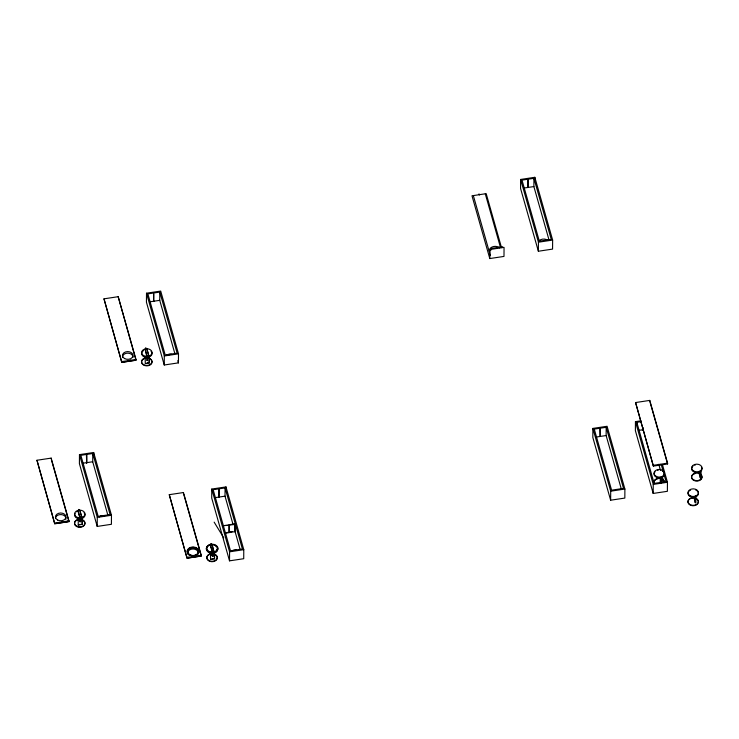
<?xml version="1.0" encoding="UTF-8"?>
<svg xmlns="http://www.w3.org/2000/svg" width="739" height="739" viewBox="0 0 739 739"><rect width="100%" height="100%" fill="white"/><g stroke="black" fill="none" stroke-linecap="round" stroke-linejoin="round"><path stroke-width="1.11" d="M36.959 460.258L54.751 523.803L68.949 521.669L68.958 520.875L51.157 458.115L36.959 460.258L54.751 523.803M51.148 458.901L51.157 458.115M67.582 520.995L67.572 521.78L55.647 523.581M80.006 517.845L78.168 511.36L78.75 509.457L79.877 510.326L81.918 517.531A5.219 3.843 0.4 0 0 83.452 511.268A5.219 3.843 0.4 0 0 74.972 512.543A5.219 3.843 0.4 0 0 79.794 517.854L78.177 510.575M82.26 517.512L82.205 524.413L78.232 525.013L78.279 518.113M78.75 509.457L78.168 511.36M79.47 454.633L79.406 463.667L97.215 526.427L111.413 524.293L111.469 515.259L93.668 452.499L79.47 454.633L97.28 517.402L97.215 526.427M79.636 521.328C81.853 522.639 78.731 521.254 79.72 519.184M79.757 521.743C78.168 519.397 81.013 519.665 80.606 519.129M79.877 510.326L81.41 516.506M80.727 521.595L80.625 519.212M82.14 517.097L82.205 524.413M86.657 455.206L86.629 462.947L86.426 454.374M86.629 462.947L86.703 454.328M107.839 515.065L92.717 461.755L92.772 453.506L80.847 455.298L98.176 516.385L110.102 514.593L92.772 453.506M93.65 454.753L93.668 452.499M103.987 298.833L121.787 362.378L135.985 360.244L135.994 359.459L118.185 296.69L103.987 298.833L121.787 362.378M118.185 296.69L135.985 360.244M122.683 361.371L122.683 362.156L134.609 360.364M145.213 349.159L146.821 356.429A5.219 3.843 0.4 0 1 142.008 351.117A5.219 3.843 0.4 0 1 150.479 349.843A5.219 3.843 0.4 0 1 148.955 356.106L146.913 348.9L145.777 348.032L145.213 349.159L147.043 356.42M149.287 356.087L149.241 362.988L145.269 363.588L145.195 356.272M145.777 348.817L145.777 348.032M146.507 293.207L146.442 302.242L164.243 365.001L178.441 362.867L178.505 353.833L160.705 291.074L146.507 293.207L164.307 355.976L164.243 365.001M147.652 357.796C146.525 365.814 148.049 353.935 146.802 358.36M148.742 356.161L146.913 348.9M149.241 362.988L149.167 356.826M174.875 353.639L159.744 300.33L159.8 292.081L147.874 293.873L165.203 354.969L177.138 353.168L159.8 292.081M169.268 494.677L187.059 558.222L201.257 556.079L201.267 555.294L183.457 492.534L169.268 494.677L187.059 558.222M183.457 493.319L183.457 492.534M187.965 557.215L187.955 558L199.881 556.199M212.315 552.264L210.476 545.779L211.058 543.876L212.185 544.745L214.014 552.403M214.569 551.931L214.513 558.832L210.541 559.432L210.467 552.116M210.929 544.246L210.929 544.634A5.801 4.268 0.4 0 0 209.229 545.105M210.476 545.779L211.058 543.876M211.779 489.052L211.714 498.086L229.524 560.846L243.722 558.712L243.778 549.677L225.977 486.918L211.779 489.052L229.58 551.811L229.524 560.846M213.035 556.014C211.65 557.086 211.622 551.71 213.044 554.056C209.664 553.151 214.365 560.227 212.934 553.631M212.185 544.745L212.185 545.53L211.049 544.661M210.486 544.994L212.324 551.479L212.093 553.086A5.801 4.268 0.4 0 1 206.606 547.47M214.513 558.832L214.439 552.661M215.04 497.67L218.92 497.088L218.726 489.855M218.92 497.088L219.252 489.587L219.197 497.042L225.016 496.165L225.081 487.925L213.155 489.717L230.485 550.804L242.41 549.012L225.081 487.925M225.958 489.172L225.977 486.918M225.127 533.235L229.007 532.653L229.053 525.189L223.113 525.651L229.053 525.189M229.293 532.607L229.219 524.727L235.039 523.859L235.113 531.738L229.173 532.191M235.039 523.859L234.993 531.313L240.147 549.493M489.791 258.558L489.855 249.523L504.053 247.389L503.989 256.415L489.791 258.558L471.99 195.798L486.188 193.655L501.495 247.611M490.742 250.576L490.751 248.516L502.677 246.724M520.635 179.448L520.57 188.473L538.371 251.242L552.569 249.098L552.633 240.064L534.824 177.305L520.635 179.448L538.435 242.207L538.371 251.242M527.785 187.558L527.868 178.94L527.766 187.475L523.886 188.066M533.928 178.311L551.257 239.399L539.331 241.2L522.002 180.113L533.928 178.311L533.872 186.561L528.052 187.438L528.108 179.78M534.814 179.568L534.824 177.305M592.89 428.417L592.826 437.451L610.636 500.211L624.834 498.077L624.889 489.042L607.089 426.283L592.89 428.417L610.7 491.186L610.636 500.211M600.05 436.537L600.077 428.796L600.308 436.416L606.137 435.539L606.192 427.29L594.267 429.082L611.596 490.179L623.522 488.377L606.192 427.29M640.907 420.824L635.448 421.646L635.383 430.68L653.184 493.44L667.382 491.306L667.446 482.271L662.449 464.655M635.577 402.543L653.378 466.097L667.576 463.953L667.585 463.168L649.775 400.409L635.577 402.543L653.378 466.097M636.806 424.371L636.815 422.311L641.156 421.664M638.699 430.264L642.884 429.913L642.597 427.548M642.865 429.636L642.884 427.512M649.775 401.194L649.775 400.409M653.184 493.44L653.248 484.405L635.448 421.646M660.213 482.779L660.241 478.179M660.758 482.918L660.805 477.163M662.052 476.627L662.024 481.228L661.174 483.121M695.898 495.73L695.852 502.631L695.279 502.714L694.448 499.786L694.466 497.486M695.002 496.599L694.974 498.686L694.789 497.947A5.219 3.843 0.4 0 0 687.991 502.012A5.219 3.843 0.4 0 0 696.064 504.709A5.219 3.843 0.4 0 0 695.787 498.197M695.279 502.714L695.325 495.814M700.923 470.845L700.877 477.745L700.304 477.828L699.473 474.9L699.5 471.445M700.877 477.745L700.064 471.362M700.304 477.828L700.387 470.909L700.563 473.708L700.378 472.877M700.581 473.588L700.544 471.159M148.751 355.376L147.052 355.635M81.715 516.801L80.015 517.06M214.024 551.22L212.324 551.479M214.218 552.347L212.093 552.661A5.219 3.843 0.4 0 1 210.486 552.467M527.526 186.644L528.052 187.438M538.435 242.207L552.633 240.064M149.758 301.835L159.744 300.33M121.796 361.593L135.994 359.459M164.307 355.976L178.505 353.833M147.135 362.867L149.121 362.572M86.371 462.032L86.916 462.9M82.731 463.251L92.717 461.755M596.151 437.045L600.031 436.453M218.679 496.248L219.197 497.042M54.76 523.018L68.958 520.875M97.28 517.402L111.469 515.259M80.098 524.293L78.232 525.013M229.339 525.152L235.159 524.274M653.387 465.311L667.585 463.168M225.007 532.819L227.917 532.385M230.143 532.043L232.083 531.757M699.473 474.9L700.045 474.817M653.248 484.405L667.446 482.271M610.7 491.186L624.889 489.042M187.069 557.437L201.267 555.294M229.58 551.811L243.778 549.677M214.402 558.416L210.541 559.432M694.448 499.786L695.02 499.703M146.691 359.985L147.763 360.17M214.144 522.14L223.76 537.844M650.08 402.293L667.576 463.953M661.35 464.942L663.243 471.611M663.871 473.828L666.079 481.606L654.144 483.398L636.815 422.311M658.772 464.304L660.343 469.856M662.236 476.526L663.493 480.969M642.884 429.913L642.348 429.045L642.607 429.959M606.137 435.539L621.259 488.849M533.872 186.561L548.994 239.87M485.292 193.877L500.414 247.196M479.472 194.754L478.955 193.96L479.214 194.874M473.366 195.678L490.382 255.657M225.016 496.165L233.118 524.727M177.822 360.66L178.441 362.867M212.49 546.601L213.719 550.924M183.771 494.419L201.257 556.079M51.462 460L68.949 521.669M700.997 474.992A5.219 3.843 0.4 0 1 699.362 480.572A5.219 3.843 0.4 0 1 691.99 478.761A5.219 3.843 0.4 0 1 695.168 473.56M698.9 473.727A5.219 3.843 0.4 0 1 699.851 474.133M700.267 474.392A5.219 3.843 0.4 0 1 700.655 474.678M701.597 467.251A5.219 3.843 0.4 0 1 696.803 472.627A5.219 3.843 0.4 0 1 692.064 467.196M692.314 466.836A5.219 3.843 0.4 0 1 692.951 466.189M694.715 465.256A5.219 3.843 0.4 0 1 695.223 465.117M216.832 556.319A5.219 3.843 0.4 0 1 214.643 561.197A5.219 3.843 0.4 0 1 207.816 560.088A5.219 3.843 0.4 0 1 208.574 554.971M208.998 554.721A5.219 3.843 0.4 0 1 210.458 554.185M214.19 554.352A5.219 3.843 0.4 0 1 214.679 554.536M215.557 555.017A5.219 3.843 0.4 0 1 215.945 555.303M216.287 555.617A5.219 3.843 0.4 0 1 216.582 555.959M214.19 553.964A5.219 3.843 0.4 0 1 215.927 560.051A5.219 3.843 0.4 0 1 207.52 559.358A5.219 3.843 0.4 0 1 210.984 553.696M211.53 553.631A5.219 3.843 0.4 0 1 213.155 553.705M217.331 549.437A5.219 3.843 0.4 0 1 212.093 553.252A5.219 3.843 0.4 0 1 206.892 549.382M231.963 551.017A5.284 3.889 0.4 0 1 236.6 550.13M187.761 553.252A5.284 3.889 0.4 0 1 193.313 548.994A5.284 3.889 0.4 0 1 198.172 553.714M188.436 554.795A5.284 3.889 0.4 0 1 187.992 554.047M82.371 520.117A5.219 3.843 0.4 0 1 84.061 525.605A5.219 3.843 0.4 0 1 76.514 526.445A5.219 3.843 0.4 0 1 75.877 520.838M76.265 520.561A5.219 3.843 0.4 0 1 77.152 520.09M77.632 519.914A5.219 3.843 0.4 0 1 78.676 519.665M81.89 519.545A5.219 3.843 0.4 0 1 83.618 525.632A5.219 3.843 0.4 0 1 75.212 524.939A5.219 3.843 0.4 0 1 78.676 519.277M79.221 519.212A5.219 3.843 0.4 0 1 80.847 519.286M84.579 513.457A5.219 3.843 0.4 0 1 79.784 518.833A5.219 3.843 0.4 0 1 75.036 513.402M76.745 511.859A5.219 3.843 0.4 0 1 77.207 511.647M84.034 512.755A5.219 3.843 0.4 0 1 84.329 513.097M99.266 516.884A5.284 3.889 0.4 0 1 100.088 516.349M100.55 516.127A5.284 3.889 0.4 0 1 104.827 515.822M55.425 518.427A5.284 3.889 0.4 0 1 61.272 514.593A5.284 3.889 0.4 0 1 65.863 519.295M62.325 522.159A5.284 3.889 0.4 0 1 61.245 522.325M151.892 361.242A5.219 3.843 0.4 0 1 148.022 365.75A5.219 3.843 0.4 0 1 141.749 363.043A5.219 3.843 0.4 0 1 145.177 358.341M148.918 358.507A5.219 3.843 0.4 0 1 149.407 358.692M149.86 358.914A5.219 3.843 0.4 0 1 150.673 359.459M151.015 359.773A5.219 3.843 0.4 0 1 151.744 360.854M148.918 358.119A5.219 3.843 0.4 0 1 150.765 364.105A5.219 3.843 0.4 0 1 142.442 363.745A5.219 3.843 0.4 0 1 145.186 357.953M146.793 357.768A5.219 3.843 0.4 0 1 148.41 357.972M151.809 352.411A5.219 3.843 0.4 0 1 146.276 357.39A5.219 3.843 0.4 0 1 142.322 351.616M142.618 351.284A5.219 3.843 0.4 0 1 142.969 350.97M143.357 350.692A5.219 3.843 0.4 0 1 143.782 350.443M151.07 351.33A5.219 3.843 0.4 0 1 151.615 352.032M166.691 355.182A5.284 3.889 0.4 0 1 171.854 354.397M168.076 354.914A5.284 3.889 0.4 0 1 169.674 354.609M130.831 360.189A5.284 3.889 0.4 0 1 130.369 360.41M122.489 357.408A5.284 3.889 0.4 0 1 127.755 353.15A5.284 3.889 0.4 0 1 132.992 357.464M539.193 240.665A5.801 4.268 0.4 0 1 548.079 240.48M489.791 252.202A5.801 4.268 0.4 0 1 492.119 246.992A5.801 4.268 0.4 0 1 499.499 247.805M190.08 555.414A5.857 4.314 0.4 0 1 187.761 549.779A5.857 4.314 0.4 0 1 195.235 547.71A5.857 4.314 0.4 0 1 198.588 553.058M198.366 553.483A5.857 4.314 0.4 0 1 197.368 554.61M196.925 554.924A5.857 4.314 0.4 0 1 195.937 555.451M195.392 555.645A5.857 4.314 0.4 0 1 191.198 555.783M217.635 547.534A5.801 4.268 0.4 0 1 212.093 553.086M206.818 547.054A5.801 4.268 0.4 0 1 207.816 545.936M208.25 545.622A5.801 4.268 0.4 0 1 208.721 545.345M213.34 544.652A5.801 4.268 0.4 0 1 214.495 544.929M215.539 545.382A5.801 4.268 0.4 0 1 217.423 547.109M217.303 549.253A5.219 3.843 0.4 0 1 216.878 550.407M216.629 550.767A5.219 3.843 0.4 0 1 216.324 551.1M215.594 551.691A5.219 3.843 0.4 0 1 214.707 552.162M209.488 552.135A5.219 3.843 0.4 0 1 208.61 551.654M207.336 550.352A5.219 3.843 0.4 0 1 207.003 549.585M216.01 546.269A5.219 3.843 0.4 0 1 216.351 546.583M697.394 499.666A5.219 3.843 0.4 0 1 696.637 504.774A5.219 3.843 0.4 0 1 689.653 504.737A5.219 3.843 0.4 0 1 688.942 499.619M689.293 499.305A5.219 3.843 0.4 0 1 690.568 498.557M691.048 498.382A5.219 3.843 0.4 0 1 692.628 498.077M693.727 498.077A5.219 3.843 0.4 0 1 694.789 498.252M695.787 498.585A5.219 3.843 0.4 0 1 696.665 499.065M697.108 490.908A5.219 3.843 0.4 0 1 696.96 496.146A5.219 3.843 0.4 0 1 689.847 496.386A5.219 3.843 0.4 0 1 689.007 491.176M690.161 490.326A5.219 3.843 0.4 0 1 690.623 490.114M695.842 490.142A5.219 3.843 0.4 0 1 696.304 490.363M653.987 482.068A5.219 3.843 0.4 0 1 654.412 480.913M654.662 480.553A5.219 3.843 0.4 0 1 654.966 480.221M655.308 479.907A5.219 3.843 0.4 0 1 655.696 479.62M656.583 479.158A5.219 3.843 0.4 0 1 658.107 478.733M662.689 479.666A5.219 3.843 0.4 0 1 663.068 479.953M663.41 480.267A5.219 3.843 0.4 0 1 663.714 480.609M663.955 480.969A5.219 3.843 0.4 0 1 664.37 482.133A5.219 3.843 0.4 0 0 661.811 478.798M654.403 483.648A5.219 3.843 0.4 0 1 655.133 479.666A5.219 3.843 0.4 0 1 660.287 478.355M664.019 472.526A5.219 3.843 0.4 0 1 658.671 477.874A5.219 3.843 0.4 0 1 655.022 471.778M657.645 470.392A5.219 3.843 0.4 0 1 658.172 470.29M660.343 470.309A5.219 3.843 0.4 0 1 660.869 470.41M662.32 470.965A5.219 3.843 0.4 0 1 662.744 471.223M663.132 471.51A5.219 3.843 0.4 0 1 663.474 471.824M660.925 464.415A5.219 3.843 0.4 0 1 658.772 464.563M153.694 293.789L153.666 301.521L153.694 293.789M661.266 477.985C660.962 484.59 662.218 474.392 661.266 477.985M214.227 551.95L212.102 552.273A5.219 3.843 0.4 0 1 207.28 546.962A5.219 3.843 0.4 0 1 215.76 545.687A5.219 3.843 0.4 0 1 214.227 551.95M693.681 479.925A5.219 3.843 0.4 0 0 701.958 477.265A5.219 3.843 0.4 0 0 694.66 473.311A5.219 3.843 0.4 0 0 693.681 479.925M693.745 471.094A5.219 3.843 0.4 0 0 702.022 468.424A5.219 3.843 0.4 0 0 694.725 464.471A5.219 3.843 0.4 0 0 693.745 471.094M189.905 554.823A5.284 3.889 0.4 0 0 198.274 552.135A5.284 3.889 0.4 0 0 190.893 548.135A5.284 3.889 0.4 0 0 189.905 554.823M57.605 520.016A5.284 3.889 0.4 0 0 65.965 517.318A5.284 3.889 0.4 0 0 58.584 513.319A5.284 3.889 0.4 0 0 57.605 520.016M124.632 358.591A5.284 3.889 0.4 0 0 133.002 355.893A5.284 3.889 0.4 0 0 125.621 351.903A5.284 3.889 0.4 0 0 124.632 358.591M189.563 554.777A5.857 4.314 0.4 0 0 198.856 551.784A5.857 4.314 0.4 0 0 190.662 547.35A5.857 4.314 0.4 0 0 189.563 554.777M208.694 551.857A5.801 4.268 0.4 0 0 217.885 548.901A5.801 4.268 0.4 0 0 209.774 544.514A5.801 4.268 0.4 0 0 208.694 551.857M690.143 495.767A5.219 3.843 0.4 0 0 698.41 493.107A5.219 3.843 0.4 0 0 691.113 489.153A5.219 3.843 0.4 0 0 690.143 495.767M656.158 476.369A5.219 3.843 0.4 0 0 664.435 473.708A5.219 3.843 0.4 0 0 657.137 469.745A5.219 3.843 0.4 0 0 656.158 476.369"/></g></svg>
